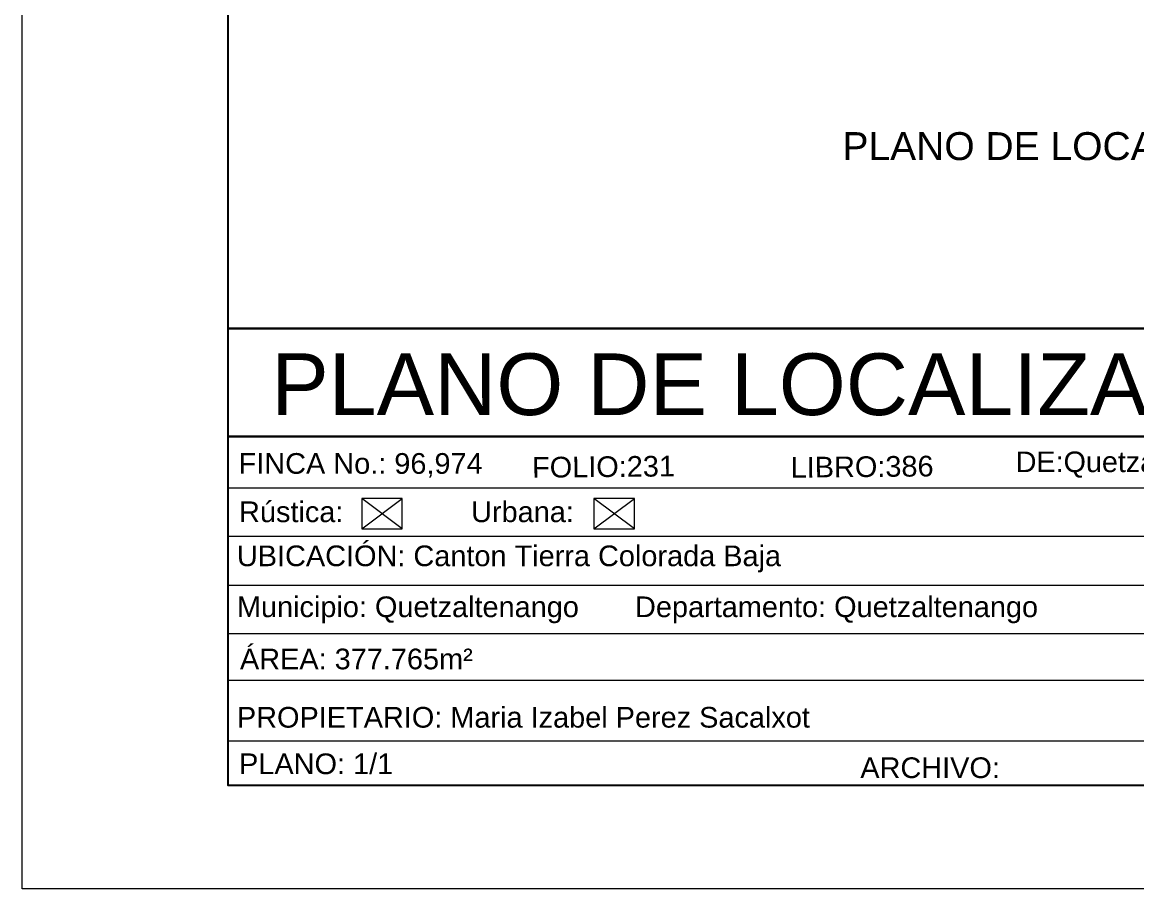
# Model space of a CAD drawing. Header units: millimetres. Extents: x 2364 to 2508, y 1551 to 1771.
# Drawn here: x 2363.8 to 2436.1, y 1550.7 to 1606.9 of the extents above; entities that cross this region are included whole.
import ezdxf

# ---------------------------------------------------------------- set-up
doc = ezdxf.new("R2010")
doc.units = ezdxf.units.MM
for name, color, linetype in [('PDF_0', 7, 'Continuous'), ('PDF_10 Formato', 7, 'Continuous'), ('PDF_FORMATO', 7, 'Continuous'), ('PDF_Text', 7, 'Continuous')]:
    doc.layers.add(name, color=color, linetype=linetype)
doc.styles.add('PDF Arial-BoldMT', font='arial.ttf')
doc.styles.add('PDF ArialMT', font='arial.ttf')

msp = doc.modelspace()

# ---------------------------------------------------------------- linework, layer by layer
at = {"layer": 'PDF_0', "lineweight": 20}
for points in [[(2385.813, 1574.077), (2388.439, 1574.077), (2388.439, 1576.026), (2385.813, 1576.026)], [(2400.864, 1574.077), (2403.491, 1574.077), (2403.491, 1576.026), (2400.864, 1576.026)]]:
    msp.add_lwpolyline(points, close=True, dxfattribs=at)
for points in [[(2388.439, 1574.077), (2385.813, 1576.026)], [(2385.813, 1574.077), (2388.439, 1576.026)], [(2403.491, 1574.077), (2400.864, 1576.026)], [(2400.864, 1574.077), (2403.491, 1576.026)]]:
    msp.add_lwpolyline(points, dxfattribs=at)
at = {"layer": 'PDF_10 Formato', "lineweight": 9}
msp.add_lwpolyline([(2363.786, 1550.723), (2363.786, 1770.654), (2507.751, 1770.654), (2507.751, 1550.723)], close=True, dxfattribs=at)
at = {"layer": 'PDF_10 Formato', "lineweight": 25}
msp.add_lwpolyline([(2501.059, 1766.107), (2501.059, 1557.416), (2377.143, 1557.416), (2377.143, 1766.107)], close=True, dxfattribs=at)
at = {"layer": 'PDF_FORMATO', "lineweight": 30}
for points in [[(2377.143, 1587.068), (2501.059, 1587.068)], [(2377.143, 1580.064), (2477.93, 1580.064)]]:
    msp.add_lwpolyline(points, dxfattribs=at)
at = {"layer": 'PDF_FORMATO', "lineweight": 20}
for points in [[(2377.143, 1576.732), (2449.662, 1576.732)], [(2377.143, 1573.597), (2449.662, 1573.597)], [(2377.2, 1570.406), (2449.719, 1570.406)], [(2377.2, 1567.272), (2449.719, 1567.272)], [(2377.143, 1564.25), (2449.662, 1564.25)], [(2377.143, 1560.325), (2449.662, 1560.325)]]:
    msp.add_lwpolyline(points, dxfattribs=at)

# ---------------------------------------------------------------- texts
at = {"layer": 'PDF_Text', "attachment_point": 4}
for s, insert, char_height, style in [('PLANO DE LOCALIZACION', (2416.991, 1598.882), 1.81079, 'PDF Arial-BoldMT'), ('PLANO DE LOCALIZACION', (2379.939, 1583.419), 4.00062, 'PDF ArialMT'), ('FINCA No.: 96,974', (2377.821, 1578.185), 1.34131, 'PDF Arial-BoldMT'), ('DE:Quetzaltenango', (2428.231, 1578.214), 1.33353, 'PDF Arial-BoldMT'), ('Rústica:', (2377.85, 1575.164), 1.3413, 'PDF Arial-BoldMT'), ('Urbana:', (2392.902, 1575.164), 1.3413, 'PDF Arial-BoldMT'), ('UBICACIÓN: Canton Tierra Colorada Baja', (2377.708, 1572.114), 1.34131, 'PDF Arial-BoldMT'), ('Municipio: Quetzaltenango       Departamento: Quetzaltenango', (2377.708, 1568.809), 1.34131, 'PDF Arial-BoldMT'), ('ÁREA: 377.765m²', (2377.906, 1565.618), 1.34131, 'PDF Arial-BoldMT'), ('PROPIETARIO: Maria Izabel Perez Sacalxot', (2377.708, 1561.834), 1.34131, 'PDF Arial-BoldMT'), ('PLANO: 1/1', (2377.85, 1558.817), 1.3413, 'PDF ArialMT'), ('ARCHIVO:', (2418.149, 1558.562), 1.3413, 'PDF ArialMT')]:
    msp.add_mtext(s, dxfattribs=dict(at, insert=insert, char_height=char_height, style=style))
at = {"layer": 'PDF_Text', "char_height": 1.3413, "attachment_point": 4, "rotation": 0.55219, "style": 'PDF Arial-BoldMT'}
for s, insert in [('FOLIO:231', (2396.856, 1578.044)), ('LIBRO:386', (2413.631, 1578.044))]:
    msp.add_mtext(s, dxfattribs=dict(at, insert=insert))

doc.saveas('drawing.dxf')
